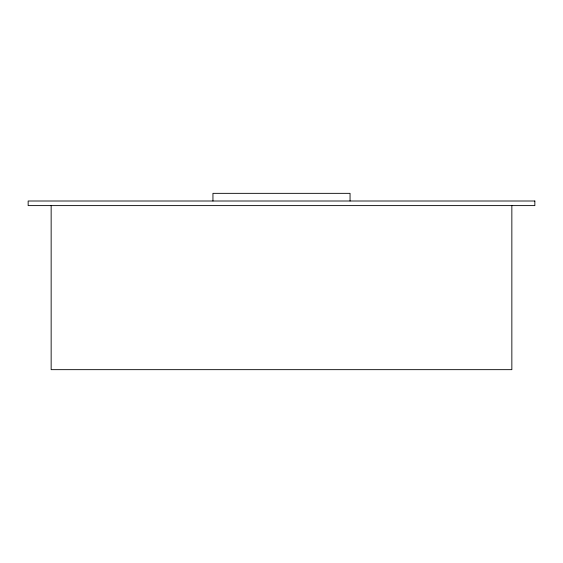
<?xml version="1.0" encoding="UTF-8"?>
<svg xmlns="http://www.w3.org/2000/svg" width="563" height="563" viewBox="0 0 563 563"><rect width="100%" height="100%" fill="white"/><g stroke="black" fill="none" stroke-linecap="round" stroke-linejoin="round"><path stroke-width="0.84" d="M511.851 205.608L511.851 369.659L51.149 369.659L51.149 205.608M350.052 201.005L350.052 193.341L212.948 193.341L212.948 201.005M534.85 201.005L28.15 201.005L28.15 205.608L534.85 205.608L534.85 201.005"/></g></svg>
